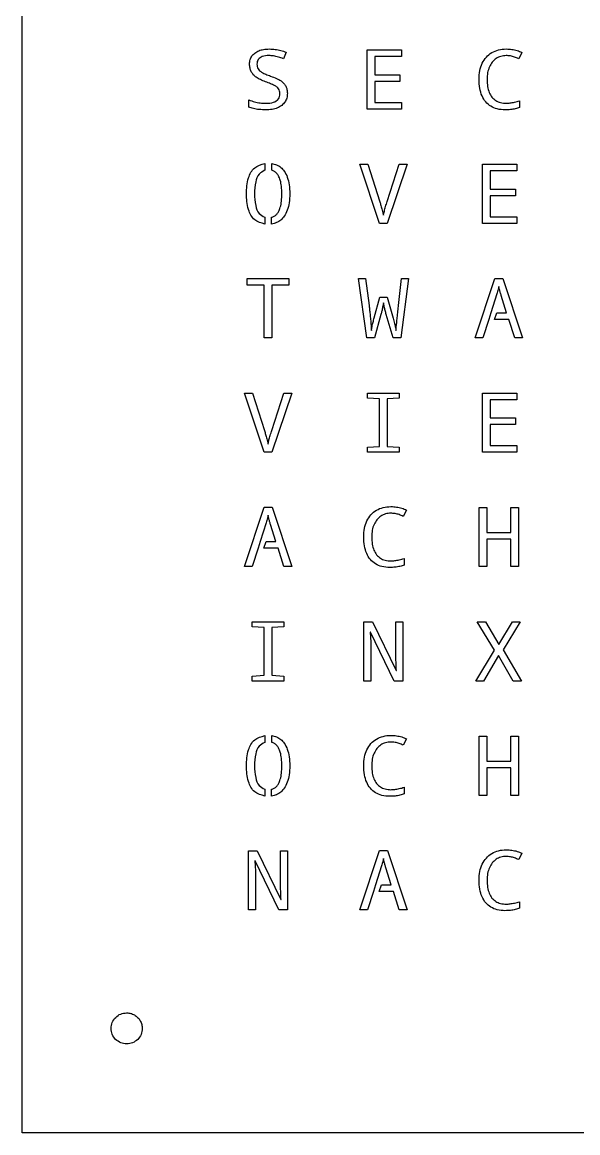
# Model space of a CAD drawing. Extents: x 0 to 500, y 0 to 500.
# Drawn here: x 0 to 125, y 0 to 250 of the extents above; entities that cross this region are included whole.
import ezdxf

# ---------------------------------------------------------------- set-up
doc = ezdxf.new("R2010")
doc.units = 0
doc.layers.add('Layer_1', color=7, linetype='CONTINUOUS')
doc.layers.add('letters', color=7, linetype='CONTINUOUS')

msp = doc.modelspace()

# ---------------------------------------------------------------- linework, layer by layer
at = {"layer": 'Layer_1', "color": 7}
msp.add_lwpolyline([(-0.000001, 500.00001), (500.000091, 500.00001), (500.000091, 0.000084), (-0.000001, 0.000084)], close=True, dxfattribs=at)
at = {"layer": 'Layer_1', "color": 1}
msp.add_lwpolyline([(23.498581, 27.000075)], close=True, dxfattribs=at)
msp.add_open_spline([(23.498581, 27.000075), (23.037688, 26.946892), (22.124107, 26.841473), (20.959886, 26.032789), (20.179797, 24.876534), (19.907909, 23.499194), (20.181074, 22.126493), (20.958494, 20.959954), (22.124874, 20.182573), (23.498164, 19.909408), (24.873277, 20.181259), (26.037826, 20.961499), (26.81591, 22.125158), (27.059636, 23.348003), (26.917954, 24.41623), (26.564458, 25.269927), (26.00204, 26.004303), (25.268587, 26.563038), (24.414884, 26.930271), (23.80486, 26.976743), (23.498581, 27.000075)], degree=3, knots=[0, 0, 0, 0, 1.373811, 2.723158, 4.096969, 5.47078, 6.820127, 8.193939, 9.56775, 10.917097, 12.290908, 13.664719, 15.014066, 16.387877, 17.304089, 18.212719, 19.128931, 20.045144, 20.953774, 21.869986, 21.869986, 21.869986, 21.869986], dxfattribs=at)
at = {"layer": 'letters', "color": 1}
for points in [[(59.379006, 243.260462), (58.792819, 241.766045)], [(112.416193, 243.187564), (111.701778, 241.766045)], [(50.989193, 230.904145), (50.989193, 232.526147)], [(111.903282, 232.289239), (111.903282, 230.813022)], [(54.597911, 218.190281), (54.597911, 216.659428)], [(56.136654, 216.659428), (56.136654, 218.190281)], [(84.784758, 218.026266), (86.607436, 218.026266), (82.128598, 204.704071), (80.415829, 204.704071), (75.955305, 218.026266), (77.750506, 218.026266), (80.452465, 209.579152)], [(82.110278, 209.633815), (84.784758, 218.026266)], [(56.10002, 204.567388), (56.10002, 206.089139)], [(80.699763, 184.217384), (79.270931, 178.950482), (77.530685, 178.950482), (75.67137, 192.27265), (77.228433, 192.27265), (78.034441, 186.231207)], [(84.693167, 186.231207), (85.334308, 192.27265), (86.891371, 192.27265), (85.178606, 178.950482), (83.43836, 178.950482), (81.899617, 184.235587)], [(106.792456, 188.837326), (105.473532, 184.581874), (104.988095, 183.078353), (103.650857, 178.950482), (101.91061, 178.950482), (106.334496, 192.327339), (108.120537, 192.327339), (112.562741, 178.950482), (110.804179, 178.950482), (109.485258, 183.078353), (106.288702, 183.078353), (106.774139, 184.581874)], [(79.197658, 183.433715), (80.489102, 188.135678)], [(80.489102, 188.135678), (82.110278, 188.135678), (83.43836, 183.38818)], [(106.774139, 184.581874), (108.999819, 184.581874), (107.781648, 188.445505)], [(58.829453, 166.519061), (60.652133, 166.519061), (56.173293, 153.196867), (54.460524, 153.196867), (50.000001, 166.519061), (51.795201, 166.519061), (54.497161, 158.071947)], [(56.154974, 158.126636), (58.829453, 166.519061)], [(54.881846, 137.330148), (53.562922, 133.074696), (53.077486, 131.571148), (51.740245, 127.443251), (50.000001, 127.443251), (54.423887, 140.820161), (56.209927, 140.820161), (60.652133, 127.443251), (58.893567, 127.443251), (57.574646, 131.571148), (54.37809, 131.571148), (54.863526, 133.074696)], [(86.460891, 140.173175), (85.746476, 138.751675)], [(54.863526, 133.074696), (57.089209, 133.074696), (55.871039, 136.9383)], [(85.947978, 129.274856), (85.947978, 127.798666)], [(78.464921, 108.91575), (78.464921, 101.689662), (76.889541, 101.689662), (76.889541, 115.011882), (78.840449, 115.011882), (84.134457, 104.040644), (84.189414, 104.040644)], [(84.061184, 107.72203), (84.061184, 115.011882), (85.654883, 115.011882), (85.654883, 101.689662)], [(85.654883, 101.689662), (83.685658, 101.689662), (78.37333, 112.71559), (78.300056, 112.71559)], [(54.597911, 89.422309), (54.597911, 87.891456)], [(56.136654, 87.891456), (56.136654, 89.422309)], [(86.460891, 88.665971), (85.746476, 87.244444)], [(85.947978, 77.767651), (85.947978, 76.291461)], [(56.10002, 75.799389), (56.10002, 77.321166)], [(52.509616, 57.408545), (52.509616, 50.182484), (50.934236, 50.182484), (50.934236, 63.504678), (52.885144, 63.504678), (58.179152, 52.533465), (58.234109, 52.533465)], [(58.105879, 56.214851), (58.105879, 63.504678), (59.699578, 63.504678), (59.699578, 50.182484)], [(80.837151, 60.069328), (79.518227, 55.813875), (79.032791, 54.310354), (77.695552, 50.182484), (75.955305, 50.182484), (80.379192, 63.559367), (82.165232, 63.559367), (86.607436, 50.182484), (84.848872, 50.182484), (83.529951, 54.310354), (80.333398, 54.310354), (80.818834, 55.813875)], [(112.416193, 62.912381), (111.701778, 61.490855)], [(59.699578, 50.182484), (57.730353, 50.182484), (52.418028, 61.208385), (52.344754, 61.208385)], [(80.818834, 55.813875), (83.044514, 55.813875), (81.826343, 59.677506)], [(111.903282, 52.014035), (111.903282, 50.537872)]]:
    msp.add_lwpolyline(points, dxfattribs=at)
for points in [[(85.352628, 230.457661), (77.640595, 230.457661), (77.640595, 243.779865), (85.352628, 243.779865), (85.352628, 242.285443), (79.344205, 242.285443), (79.344205, 238.166677), (84.995419, 238.166677), (84.995419, 236.690479), (79.344205, 236.690479), (79.344205, 231.95208), (85.352628, 231.95208)], [(50.989193, 230.904145)], [(111.903282, 232.289239)], [(111.307933, 204.704071), (103.595903, 204.704071), (103.595903, 218.026266), (111.307933, 218.026266), (111.307933, 216.531846), (105.29951, 216.531846), (105.29951, 212.413077), (110.950727, 212.413077), (110.950727, 210.936887), (105.29951, 210.936887), (105.29951, 206.198491), (111.307933, 206.198491)], [(54.597911, 206.107342)], [(56.173293, 178.950482), (54.460524, 178.950482), (54.460524, 190.77823), (50.631984, 190.77823), (50.631984, 192.27265), (59.99267, 192.27265), (59.99267, 190.77823), (56.173293, 190.77823)], [(84.821398, 153.196867), (77.713869, 153.196867), (77.713869, 154.317695), (80.415829, 154.49994), (80.415829, 165.216014), (77.713869, 165.398259), (77.713869, 166.519061), (84.821398, 166.519061), (84.821398, 165.398259), (82.128598, 165.216014), (82.128598, 154.49994), (84.821398, 154.317695)], [(111.307933, 153.196867), (103.595903, 153.196867), (103.595903, 166.519061), (111.307933, 166.519061), (111.307933, 165.024641), (105.29951, 165.024641), (105.29951, 160.905872), (110.950727, 160.905872), (110.950727, 159.429683), (105.29951, 159.429683), (105.29951, 154.691286), (111.307933, 154.691286)], [(111.628505, 127.443251), (109.915738, 127.443251), (109.915738, 133.657864), (104.557616, 133.657864), (104.557616, 127.443251), (102.844846, 127.443251), (102.844846, 140.765472), (104.557616, 140.765472), (104.557616, 135.152283), (109.915738, 135.152283), (109.915738, 140.765472), (111.628505, 140.765472)], [(85.947978, 129.274856)], [(58.866093, 101.689662), (51.758564, 101.689662), (51.758564, 102.810463), (54.460524, 102.992735), (54.460524, 113.708836), (51.758564, 113.891081), (51.758564, 115.011883), (58.866093, 115.011883), (58.866093, 113.891081), (56.173293, 113.708836), (56.173293, 102.992735), (58.866093, 102.810463)], [(112.361239, 101.689662), (110.428651, 101.689662), (107.177142, 107.475994), (103.824879, 101.689662), (102.093795, 101.689662), (106.242903, 108.651458), (102.377729, 115.011883), (104.200407, 115.011883), (107.232095, 109.918098), (110.291264, 115.011883), (112.04067, 115.011883), (108.175494, 108.706147)], [(111.628505, 75.936073), (109.915738, 75.936073), (109.915738, 82.150685), (104.557616, 82.150685), (104.557616, 75.936073), (102.844846, 75.936073), (102.844846, 89.258293), (104.557616, 89.258293), (104.557616, 83.645105), (109.915738, 83.645105), (109.915738, 89.258293), (111.628505, 89.258293)], [(85.947978, 77.767651)], [(54.597911, 77.33937)], [(111.903282, 52.014035)]]:
    msp.add_lwpolyline(points, close=True, dxfattribs=at)
for points, knots in [([(51.987545, 238.184902), (51.821402, 238.404195), (51.483544, 238.850134), (51.21818, 239.689036), (51.12975, 240.610244), (51.237818, 241.557119), (51.637981, 242.443228), (52.101212, 242.858824), (52.335594, 243.069105)], [0, 0, 0, 0, 0.820155, 1.66781, 2.595723, 3.584423, 4.498369, 5.434418, 5.434418, 5.434418, 5.434418]), ([(52.335594, 243.069105), (52.623051, 243.252035), (53.226918, 243.636321), (54.346406, 243.914477), (55.596175, 243.999835), (56.904862, 243.919236), (58.190846, 243.695556), (58.98748, 243.403835), (59.379006, 243.260462)], [0, 0, 0, 0, 1.016507, 2.135402, 3.410439, 4.768298, 6.06028, 7.308947, 7.308947, 7.308947, 7.308947]), ([(111.903282, 230.813022), (111.586229, 230.703831), (110.91945, 230.474195), (109.812182, 230.313064), (108.451823, 230.24215), (106.929524, 230.38008), (105.408055, 230.986503), (104.211731, 232.02859), (103.364721, 233.442967), (102.878218, 235.189919), (102.740212, 237.113914), (102.887895, 239.035302), (103.432197, 240.759406), (104.358479, 242.169748), (105.616213, 243.230145), (107.181997, 243.858192), (108.748571, 244.01214), (110.166244, 243.91644), (111.358976, 243.670525), (112.069706, 243.345847), (112.416193, 243.187564)], [0, 0, 0, 0, 1.004115, 2.111706, 3.340489, 5.091001, 6.653006, 8.171125, 9.764813, 11.5292, 13.562029, 15.526604, 17.278539, 18.926122, 20.522857, 22.136966, 23.908393, 25.196677, 26.394821, 27.534556, 27.534556, 27.534556, 27.534556]), ([(58.792819, 241.766045), (58.411844, 241.907089), (57.679134, 242.178351), (56.569486, 242.419748), (55.345406, 242.509152), (54.11492, 242.417766), (52.984273, 241.72031), (52.769891, 240.738279), (52.851412, 240.00537), (53.0475, 239.47741), (53.287601, 239.210756), (53.407217, 239.07791)], [0, 0, 0, 0, 1.217816, 2.342164, 3.391324, 4.897177, 5.99409, 7.093349, 7.67625, 8.212463, 8.744818, 8.744818, 8.744818, 8.744818]), ([(105.766627, 241.027945), (105.529259, 240.67989), (105.03485, 239.954932), (104.66859, 238.596866), (104.55572, 237.094128), (104.663689, 235.586651), (104.993098, 234.200051), (105.469775, 233.469976), (105.693353, 233.127545)], [0, 0, 0, 0, 1.256268, 2.616668, 4.154078, 5.764505, 7.144434, 8.363415, 8.363415, 8.363415, 8.363415]), ([(111.701778, 241.766045), (111.393136, 241.907719), (110.792912, 242.183235), (109.847796, 242.420505), (108.806605, 242.513687), (107.697272, 242.381703), (106.580233, 241.888974), (106.040302, 241.317572), (105.766627, 241.027945)], [0, 0, 0, 0, 1.017071, 1.977921, 2.906363, 4.141181, 5.294382, 6.479714, 6.479714, 6.479714, 6.479714]), ([(54.726139, 236.599359), (54.338873, 236.747059), (53.623221, 237.020002), (52.6807, 237.535156), (52.20545, 237.980644), (51.987545, 238.184902)], [0, 0, 0, 0, 1.243952, 2.298774, 3.191931, 3.191931, 3.191931, 3.191931]), ([(53.407217, 239.07791), (53.584975, 238.94328), (54.008014, 238.62288), (54.858278, 238.242343), (55.517814, 238.001594), (55.889358, 237.86597)], [0, 0, 0, 0, 0.667269, 1.588006, 2.775869, 2.775869, 2.775869, 2.775869]), ([(55.889358, 237.86597), (56.337234, 237.694581), (57.14075, 237.387099), (58.179899, 236.861417), (58.677821, 236.405202), (58.893567, 236.207527)], [0, 0, 0, 0, 1.440517, 2.584375, 3.458947, 3.458947, 3.458947, 3.458947]), ([(50.989193, 232.526147), (51.412472, 232.369889), (52.239757, 232.064489), (53.51714, 231.802612), (54.961508, 231.707057), (56.420286, 231.809461), (57.76941, 232.596511), (58.034812, 233.709178), (57.945708, 234.49866), (57.728414, 235.021353), (57.467028, 235.265494), (57.336507, 235.387404)], [0, 0, 0, 0, 1.352248, 2.642925, 3.893645, 5.691097, 6.984646, 8.250763, 8.838396, 9.370526, 9.901255, 9.901255, 9.901255, 9.901255]), ([(57.336507, 235.387404), (57.147578, 235.512772), (56.691786, 235.815222), (55.804744, 236.197972), (55.115699, 236.45439), (54.726139, 236.599359)], [0, 0, 0, 0, 0.679175, 1.638507, 2.886375, 2.886375, 2.886375, 2.886375]), ([(58.893567, 236.207527), (59.046651, 236.007954), (59.357289, 235.60298), (59.603795, 234.839972), (59.687217, 233.937646), (59.571381, 232.952455), (59.139636, 231.970993), (58.635387, 231.504379), (58.380656, 231.268661)], [0, 0, 0, 0, 0.749876, 1.521651, 2.364239, 3.456783, 4.467494, 5.499311, 5.499311, 5.499311, 5.499311]), ([(105.693353, 233.127545), (105.95944, 232.852474), (106.498141, 232.295588), (107.647499, 231.845709), (108.761075, 231.728602), (109.821972, 231.809699), (110.823899, 231.991325), (111.526524, 232.185252), (111.903282, 232.289239)], [0, 0, 0, 0, 1.136585, 2.301043, 3.607452, 4.471431, 5.485209, 6.657305, 6.657305, 6.657305, 6.657305]), ([(58.380656, 231.268661), (58.068335, 231.066906), (57.405407, 230.638665), (56.156393, 230.336356), (54.761354, 230.247306), (53.353745, 230.317855), (52.068427, 230.495661), (51.328553, 230.775699), (50.989193, 230.904145)], [0, 0, 0, 0, 1.108783, 2.35348, 3.7957, 5.297397, 6.578623, 7.66422, 7.66422, 7.66422, 7.66422]), ([(54.597911, 204.55826), (53.763789, 204.793641), (52.039459, 205.280231), (50.616133, 208.118205), (50.381604, 211.392552), (50.615511, 214.663762), (52.044529, 217.480619), (53.764205, 217.958569), (54.597911, 218.190281)], [0, 0, 0, 0, 2.496599, 5.161073, 8.769495, 12.351809, 15.0007, 17.493332, 17.493332, 17.493332, 17.493332]), ([(56.136654, 218.190281), (56.510599, 218.111507), (57.245989, 217.956594), (58.220885, 217.338761), (59.069487, 216.391216), (59.730768, 215.052904), (60.130992, 213.320863), (60.242383, 211.383372), (60.130528, 209.445553), (59.726969, 207.713058), (59.061359, 206.375627), (58.206052, 205.428598), (57.221948, 204.81012), (56.479003, 204.649382), (56.10002, 204.567388)], [0, 0, 0, 0, 1.138782, 2.239496, 3.392622, 4.918867, 6.661664, 8.692438, 10.723255, 12.466779, 13.995362, 15.14831, 16.258414, 17.414336, 17.414336, 17.414336, 17.414336]), ([(54.597911, 216.659428), (54.12322, 216.417077), (53.058165, 215.873317), (52.381248, 213.781635), (52.210353, 211.380913), (52.371607, 208.980565), (53.048595, 206.881551), (54.11999, 206.346164), (54.597911, 206.107342)], [0, 0, 0, 0, 1.545465, 3.467531, 6.144282, 8.828286, 10.750345, 12.298166, 12.298166, 12.298166, 12.298166]), ([(57.647919, 215.438376), (57.520541, 215.635778), (57.275749, 216.015137), (56.750472, 216.448883), (56.340854, 216.589386), (56.136654, 216.659428)], [0, 0, 0, 0, 0.702605, 1.350241, 1.994038, 1.994038, 1.994038, 1.994038]), ([(57.666239, 207.328421), (57.816284, 207.66993), (58.151204, 208.432223), (58.35224, 209.815672), (58.424891, 211.387525), (58.351296, 212.959327), (58.146685, 214.345397), (57.801789, 215.10119), (57.647919, 215.438376)], [0, 0, 0, 0, 1.114766, 2.488307, 4.155813, 5.835569, 7.210226, 8.317504, 8.317504, 8.317504, 8.317504]), ([(80.452465, 209.579152), (80.53988, 209.295541), (80.730344, 208.677593), (80.994974, 207.66141), (81.166587, 206.928222), (81.258474, 206.53565)], [0, 0, 0, 0, 0.890244, 1.939718, 3.149279, 3.149279, 3.149279, 3.149279]), ([(81.258474, 206.53565), (81.329847, 206.846696), (81.481074, 207.505748), (81.768515, 208.538274), (81.992557, 209.256453), (82.110278, 209.633815)], [0, 0, 0, 0, 0.957295, 2.028338, 3.21422, 3.21422, 3.21422, 3.21422]), ([(54.597911, 206.107342), (54.597911, 206.049969), (54.597911, 205.820475), (54.597911, 205.304114), (54.597911, 204.845127), (54.597911, 204.55826)], [0, 0, 0, 0, 0.17212, 0.688481, 1.549082, 1.549082, 1.549082, 1.549082]), ([(56.10002, 206.089139), (56.313055, 206.160824), (56.737586, 206.303676), (57.283401, 206.742317), (57.535713, 207.128593), (57.666239, 207.328421)], [0, 0, 0, 0, 0.67059, 1.336328, 2.049844, 2.049844, 2.049844, 2.049844]), ([(107.213778, 190.504889), (107.172327, 190.307844), (107.091532, 189.923776), (106.951947, 189.36721), (106.844658, 189.010761), (106.792456, 188.837326)], [0, 0, 0, 0, 0.604053, 1.177374, 1.720683, 1.720683, 1.720683, 1.720683]), ([(107.781648, 188.445505), (107.710728, 188.678064), (107.57057, 189.137667), (107.380859, 189.824273), (107.269024, 190.279843), (107.213778, 190.504889)], [0, 0, 0, 0, 0.729381, 1.441462, 2.136622, 2.136622, 2.136622, 2.136622]), ([(78.034441, 186.231207), (78.080454, 185.866184), (78.174602, 185.119298), (78.295235, 183.970829), (78.399043, 182.83349), (78.478439, 181.834939), (78.536985, 181.10318), (78.551407, 180.724688), (78.556514, 180.590661)], [0, 0, 0, 0, 1.10371, 2.258337, 3.464153, 4.529761, 5.26363, 5.665975, 5.665975, 5.665975, 5.665975]), ([(81.29511, 186.805274), (81.231449, 186.475531), (81.111855, 185.856086), (80.917105, 184.991869), (80.768569, 184.462568), (80.699763, 184.217384)], [0, 0, 0, 0, 1.007503, 1.892665, 2.656532, 2.656532, 2.656532, 2.656532]), ([(81.899617, 184.235587), (81.820979, 184.516535), (81.663276, 185.07996), (81.461779, 185.937248), (81.350789, 186.515296), (81.29511, 186.805274)], [0, 0, 0, 0, 0.875177, 1.755121, 2.640891, 2.640891, 2.640891, 2.640891]), ([(84.09782, 180.590661), (84.121839, 180.871193), (84.199618, 181.779652), (84.409711, 183.658788), (84.585951, 185.258199), (84.693167, 186.231207)], [0, 0, 0, 0, 0.844655, 2.735281, 5.672037, 5.672037, 5.672037, 5.672037]), ([(78.556514, 180.590661), (78.610233, 180.900305), (78.71931, 181.529046), (78.934344, 182.477518), (79.108991, 183.11173), (79.197658, 183.433715)], [0, 0, 0, 0, 0.942707, 1.914191, 2.916035, 2.916035, 2.916035, 2.916035]), ([(83.43836, 183.38818), (83.547261, 182.989443), (83.740291, 182.282678), (83.971792, 181.351618), (84.060904, 180.813559), (84.09782, 180.590661)], [0, 0, 0, 0, 1.240198, 2.198263, 2.875861, 2.875861, 2.875861, 2.875861]), ([(54.497161, 158.071947), (54.584575, 157.78834), (54.775041, 157.170397), (55.03967, 156.154213), (55.211282, 155.421021), (55.303169, 155.028445)], [0, 0, 0, 0, 0.890233, 1.939707, 3.149279, 3.149279, 3.149279, 3.149279]), ([(55.303169, 155.028445), (55.374542, 155.339492), (55.52577, 155.998548), (55.81321, 157.031083), (56.037252, 157.74927), (56.154974, 158.126636)], [0, 0, 0, 0, 0.957298, 2.02835, 3.214246, 3.214246, 3.214246, 3.214246]), ([(85.947978, 127.798666), (85.630925, 127.689474), (84.964146, 127.459838), (83.856878, 127.298708), (82.496519, 127.227793), (80.97422, 127.365721), (79.452754, 127.972134), (78.256425, 129.014205), (77.409414, 130.428575), (76.922913, 132.17553), (76.784907, 134.099528), (76.93259, 136.020916), (77.47689, 137.745016), (78.403176, 139.155353), (79.660904, 140.215759), (81.226691, 140.843812), (82.793266, 140.997763), (84.210941, 140.902062), (85.403674, 140.656142), (86.114404, 140.331461), (86.460891, 140.173175)], [0, 0, 0, 0, 1.004114, 2.111705, 3.340489, 5.091001, 6.653002, 8.171112, 9.76479, 11.529178, 13.56202, 15.52659, 17.278519, 18.926097, 20.52284, 22.136952, 23.90838, 25.196665, 26.39481, 27.534548, 27.534548, 27.534548, 27.534548]), ([(55.303169, 138.997685), (55.261717, 138.800644), (55.180923, 138.416584), (55.041338, 137.860026), (54.934049, 137.503581), (54.881846, 137.330148)], [0, 0, 0, 0, 0.604038, 1.177351, 1.720658, 1.720658, 1.720658, 1.720658]), ([(55.871039, 136.9383), (55.800119, 137.170863), (55.659964, 137.630471), (55.470252, 138.317077), (55.358415, 138.772643), (55.303169, 138.997685)], [0, 0, 0, 0, 0.729392, 1.441473, 2.136622, 2.136622, 2.136622, 2.136622]), ([(79.811322, 138.01354), (79.573954, 137.665489), (79.079544, 136.940537), (78.713285, 135.582476), (78.600415, 134.079742), (78.708384, 132.572267), (79.037794, 131.185668), (79.51447, 130.455593), (79.738048, 130.113161)], [0, 0, 0, 0, 1.25626, 2.616654, 4.154061, 5.764487, 7.144415, 8.363395, 8.363395, 8.363395, 8.363395]), ([(85.746476, 138.751675), (85.437833, 138.893347), (84.837607, 139.168859), (83.892491, 139.406125), (82.851301, 139.499307), (81.741966, 139.36732), (80.624927, 138.874582), (80.084997, 138.303172), (79.811322, 138.01354)], [0, 0, 0, 0, 1.01707, 1.97792, 2.906362, 4.141179, 5.294384, 6.479726, 6.479726, 6.479726, 6.479726]), ([(79.738048, 130.113161), (80.004135, 129.838091), (80.542836, 129.281204), (81.692194, 128.831326), (82.80577, 128.714219), (83.866668, 128.795316), (84.868594, 128.976942), (85.57122, 129.170869), (85.947978, 129.274856)], [0, 0, 0, 0, 1.136585, 2.301043, 3.607452, 4.471431, 5.485209, 6.657305, 6.657305, 6.657305, 6.657305]), ([(78.300056, 112.71559), (78.331932, 112.201002), (78.389935, 111.264627), (78.450266, 109.997887), (78.460455, 109.245525), (78.464921, 108.91575)], [0, 0, 0, 0, 1.546752, 2.814557, 3.803915, 3.803915, 3.803915, 3.803915]), ([(84.189414, 104.040644), (84.165089, 104.585999), (84.122528, 105.540233), (84.07464, 106.76733), (84.065027, 107.449311), (84.061184, 107.72203)], [0, 0, 0, 0, 1.637719, 2.865592, 3.683804, 3.683804, 3.683804, 3.683804]), ([(54.597911, 75.790261), (53.763789, 76.025648), (52.039458, 76.51225), (50.616135, 79.350228), (50.381604, 82.624579), (50.615511, 85.89579), (52.044529, 88.712647), (53.764205, 89.190596), (54.597911, 89.422309)], [0, 0, 0, 0, 2.496605, 5.161086, 8.769511, 12.351825, 15.000716, 17.493348, 17.493348, 17.493348, 17.493348]), ([(54.597911, 87.891456), (54.12322, 87.649104), (53.058165, 87.105345), (52.381247, 85.013662), (52.210353, 82.612936), (52.371607, 80.212587), (53.048592, 78.113566), (54.11999, 77.578187), (54.597911, 77.33937)], [0, 0, 0, 0, 1.545465, 3.467531, 6.144282, 8.828298, 10.750356, 12.298171, 12.298171, 12.298171, 12.298171]), ([(56.136654, 89.422309), (56.510599, 89.343534), (57.24599, 89.188619), (58.220888, 88.570776), (59.069478, 87.62322), (59.730772, 86.28492), (60.130992, 84.552885), (60.242383, 82.615395), (60.130528, 80.677573), (59.726972, 78.945076), (59.061355, 77.607652), (58.206051, 76.660623), (57.221949, 76.042137), (56.479003, 75.881388), (56.10002, 75.799389)], [0, 0, 0, 0, 1.138783, 2.239501, 3.392639, 4.91887, 6.661658, 8.692429, 10.723259, 12.466782, 13.995355, 15.148305, 16.258414, 17.414339, 17.414339, 17.414339, 17.414339]), ([(57.647919, 86.670377), (57.520541, 86.867784), (57.275751, 87.247151), (56.750474, 87.680908), (56.340854, 87.821413), (56.136654, 87.891456)], [0, 0, 0, 0, 0.702617, 1.350259, 1.994057, 1.994057, 1.994057, 1.994057]), ([(85.947978, 76.291461), (85.630925, 76.182269), (84.964146, 75.952633), (83.856878, 75.791503), (82.496519, 75.720589), (80.97422, 75.858516), (79.452754, 76.464929), (78.256421, 77.507002), (77.409417, 78.92138), (76.922913, 80.668333), (76.784907, 82.592332), (76.93259, 84.513724), (77.47689, 86.237832), (78.403171, 87.648174), (79.660908, 88.708566), (81.226692, 89.33661), (82.793266, 89.490558), (84.210941, 89.394857), (85.403674, 89.148938), (86.114404, 88.824256), (86.460891, 88.665971)], [0, 0, 0, 0, 1.004114, 2.111705, 3.340489, 5.091001, 6.653002, 8.171112, 9.7648, 11.529188, 13.562018, 15.526603, 17.278541, 18.926121, 20.522854, 22.136963, 23.90839, 25.196676, 26.394821, 27.534559, 27.534559, 27.534559, 27.534559]), ([(85.746476, 87.244444), (85.437833, 87.386121), (84.837609, 87.661643), (83.892492, 87.898918), (82.851301, 87.992102), (81.741968, 87.860117), (80.62493, 87.36739), (80.084997, 86.795988), (79.811322, 86.506362)], [0, 0, 0, 0, 1.017075, 1.977928, 2.90637, 4.141187, 5.294388, 6.47972, 6.47972, 6.47972, 6.47972]), ([(57.666239, 78.560422), (57.816284, 78.901932), (58.151205, 79.664229), (58.35224, 81.047687), (58.424891, 82.619547), (58.351296, 84.19135), (58.146687, 85.577412), (57.80179, 86.333197), (57.647919, 86.670377)], [0, 0, 0, 0, 1.114769, 2.488319, 4.155839, 5.835592, 7.21024, 8.317505, 8.317505, 8.317505, 8.317505]), ([(79.811322, 86.506362), (79.573954, 86.158311), (79.079544, 85.433358), (78.713285, 84.075297), (78.600415, 82.572555), (78.708383, 81.065073), (79.037788, 79.678471), (79.51447, 78.948406), (79.738048, 78.605983)], [0, 0, 0, 0, 1.25626, 2.616654, 4.154061, 5.764511, 7.144438, 8.363398, 8.363398, 8.363398, 8.363398]), ([(56.10002, 77.321166), (56.313055, 77.392851), (56.737583, 77.535701), (57.283399, 77.974332), (57.535713, 78.360599), (57.666239, 78.560422)], [0, 0, 0, 0, 0.670589, 1.336321, 2.049826, 2.049826, 2.049826, 2.049826]), ([(79.738048, 78.605983), (80.004135, 78.330913), (80.542836, 77.774026), (81.692194, 77.324148), (82.80577, 77.207041), (83.866667, 77.288135), (84.868593, 77.469752), (85.571219, 77.66367), (85.947978, 77.767651)], [0, 0, 0, 0, 1.136585, 2.301043, 3.607452, 4.471431, 5.485207, 6.6573, 6.6573, 6.6573, 6.6573]), ([(54.597911, 77.33937), (54.597911, 77.281995), (54.597911, 77.052498), (54.597911, 76.536128), (54.597911, 76.077133), (54.597911, 75.790261)], [0, 0, 0, 0, 0.172123, 0.688493, 1.549109, 1.549109, 1.549109, 1.549109]), ([(111.903282, 50.537872), (111.586229, 50.42868), (110.91945, 50.199044), (109.812182, 50.037914), (108.451823, 49.967), (106.929526, 50.104925), (105.408063, 50.711329), (104.211717, 51.753388), (103.364725, 53.16778), (102.878218, 54.914738), (102.740212, 56.838737), (102.887895, 58.760122), (103.432197, 60.484222), (104.35848, 61.894558), (105.616214, 62.95495), (107.181997, 63.582994), (108.748571, 63.736942), (110.166244, 63.641243), (111.358975, 63.395333), (112.069706, 63.070661), (112.416193, 62.912381)], [0, 0, 0, 0, 1.004115, 2.111706, 3.340489, 5.091001, 6.652999, 8.171098, 9.764799, 11.529195, 13.562029, 15.526599, 17.278529, 18.926107, 20.522839, 22.136947, 23.908374, 25.196658, 26.394801, 27.534532, 27.534532, 27.534532, 27.534532]), ([(52.344754, 61.208385), (52.376629, 60.693801), (52.434631, 59.75743), (52.494961, 58.49069), (52.50515, 57.738324), (52.509616, 57.408545)], [0, 0, 0, 0, 1.54674, 2.814545, 3.803915, 3.803915, 3.803915, 3.803915]), ([(81.258474, 61.736917), (81.217022, 61.53987), (81.136226, 61.155799), (80.996642, 60.599224), (80.889354, 60.242767), (80.837151, 60.069328)], [0, 0, 0, 0, 0.604055, 1.177386, 1.720709, 1.720709, 1.720709, 1.720709]), ([(81.826343, 59.677506), (81.755424, 59.91007), (81.615266, 60.369681), (81.425555, 61.056296), (81.313719, 61.51187), (81.258474, 61.736917)], [0, 0, 0, 0, 0.729395, 1.441485, 2.136647, 2.136647, 2.136647, 2.136647]), ([(105.766627, 60.752773), (105.52926, 60.404718), (105.034852, 59.679759), (104.66859, 58.321701), (104.55572, 56.818962), (104.663688, 55.311484), (104.993093, 53.924881), (105.469774, 53.194817), (105.693353, 52.852394)], [0, 0, 0, 0, 1.256271, 2.616664, 4.15406, 5.764509, 7.144437, 8.363397, 8.363397, 8.363397, 8.363397]), ([(111.701778, 61.490855), (111.393136, 61.632526), (110.792911, 61.908039), (109.847796, 62.145305), (108.806605, 62.238486), (107.697274, 62.106504), (106.580236, 61.613787), (106.040302, 61.042394), (105.766627, 60.752773)], [0, 0, 0, 0, 1.017068, 1.977918, 2.90636, 4.141177, 5.294374, 6.479696, 6.479696, 6.479696, 6.479696]), ([(58.234109, 52.533465), (58.209785, 53.078821), (58.167223, 54.033054), (58.119335, 55.260152), (58.109723, 55.942133), (58.105879, 56.214851)], [0, 0, 0, 0, 1.637719, 2.865592, 3.683804, 3.683804, 3.683804, 3.683804]), ([(105.693353, 52.852394), (105.95944, 52.577324), (106.498141, 52.020437), (107.647499, 51.570558), (108.761075, 51.453453), (109.821971, 51.534543), (110.823897, 51.716151), (111.526524, 51.910059), (111.903282, 52.014035)], [0, 0, 0, 0, 1.136585, 2.301043, 3.607452, 4.471431, 5.485205, 6.657295, 6.657295, 6.657295, 6.657295])]:
    msp.add_open_spline(points, degree=3, knots=knots, dxfattribs=at)

doc.saveas('drawing.dxf')
